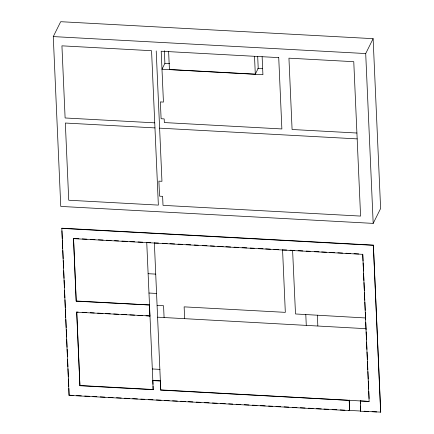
<?xml version="1.0" encoding="UTF-8"?>
<svg xmlns="http://www.w3.org/2000/svg" width="434" height="434" viewBox="0 0 434 434"><rect width="100%" height="100%" fill="white"/><g stroke="black" fill="none" stroke-linecap="round" stroke-linejoin="round"><path stroke-width="0.65" d="M53.273 36.586L60.695 21.7L373.126 38.669L380.613 208.504L373.186 223.391L60.76 206.421L53.273 36.586L365.705 53.556L373.126 38.669M349.571 410.613L349.213 400.148L349.571 410.613L69.077 395.379L61.812 228.197L373.37 245.118L380.726 412.11L360.654 411.215L360.296 400.75L360.437 403.962M76.2 301.191L73.536 238.445L76.2 301.191L149.497 304.977L76.292 301.001M164.34 50.718L164.898 63.375L161.985 69.218L262.923 74.697L262.131 56.713M153.077 386.255L153.126 389.689L79.921 385.717L76.682 312.176L78.12 312.057M69.077 395.379L68.876 388.43M146.643 242.611L150.555 242.628M79.921 385.717L76.775 311.986M154.276 243.024L158.421 243.056M168.625 51.63L169.417 69.511L255.3 74.176L258.214 68.333L257.688 56.415M76.682 312.176L149.98 315.963L145.949 315.74M153.126 389.689L152.817 380.412L160.45 380.83L160.759 390.106L349.12 400.338M160.759 390.106L154.368 242.834M282.469 249.984L286.619 250.017M292.608 250.537L295.505 313.966L365.45 317.959M360.198 400.94L369.128 401.423L362.743 254.15L363.041 260.921M380.634 412.3L373.37 245.118M365.927 328.684L157.645 317.178M360.654 411.215L360.518 405.888M369.128 401.423L160.851 389.916M164.898 63.375L169.607 63.63M257.763 68.42L262.472 68.675M356.911 133.021L292.087 129.5L288.941 58.167L353.77 61.688L360.573 216.083L163.016 205.353L162.62 196.336L159.549 196.168L158.887 181.13L161.953 181.298L156.213 50.957M154.737 122.844L65.111 117.977L61.932 45.836L151.558 50.707L158.361 205.103L68.735 200.231L65.333 123.034L154.96 127.905M159.614 128.155L357.171 138.885M61.72 228.387L373.273 245.308M74.209 238.483L78.907 238.738M82.265 238.917L86.968 239.172M90.326 239.356L95.024 239.611M98.382 239.796L103.086 240.051M106.444 240.23L111.142 240.485M114.5 240.669L118.531 240.886M121.889 241.071L127.265 241.364M129.95 241.51L134.648 241.765M138.007 241.944L142.71 242.199M162.468 243.273L167.188 243.534M169.889 243.68L174.609 243.935M177.983 244.12L182.709 244.375M186.083 244.559L190.803 244.814M194.177 244.998L198.224 245.215M202.277 245.438L206.996 245.693M210.371 245.877L214.418 246.094M217.792 246.279L223.19 246.572M225.892 246.718L230.611 246.979M233.986 247.158L238.711 247.418M242.08 247.597L246.805 247.857M250.179 248.036L254.226 248.259M258.273 248.481L262.999 248.736M265.695 248.883L270.42 249.138M273.794 249.322L278.514 249.577M289.999 250.201L294.724 250.456M298.087 250.64L302.802 250.895M306.171 251.08L310.212 251.302M314.254 251.519L318.968 251.774M321.659 251.921L326.373 252.176M329.742 252.36L334.457 252.615M337.826 252.8L342.54 253.055M345.903 253.239L350.618 253.494M353.987 253.678L358.701 253.933M73.444 238.635L362.65 254.34M148.119 273.702L155.746 274.114M148.971 293.037L156.603 293.449M157.13 305.395L163.564 305.742L164.085 317.531M82.151 312.279L86.849 312.534M90.207 312.713L94.238 312.936M97.596 313.115L102.966 313.408M105.657 313.554L110.355 313.809M113.713 313.994L118.417 314.249M121.775 314.428L126.473 314.683M129.831 314.867L134.535 315.122M137.893 315.306L142.591 315.561M152.312 368.965L159.945 369.377M152.725 380.602L160.358 381.014M80.019 385.528L153.218 389.504M69.174 395.19L73.227 395.412M76.606 395.591L81.337 395.851M84.717 396.036L89.447 396.291M92.827 396.475L96.885 396.692M100.265 396.877L104.995 397.137M108.375 397.316L113.106 397.577M116.486 397.761L121.216 398.016M124.596 398.2L129.327 398.455M132.706 398.64L137.437 398.895M140.817 399.079L144.869 399.302M148.249 399.486L152.985 399.741M156.359 399.926L161.095 400.181M164.47 400.365L169.206 400.62M172.586 400.804L177.316 401.065M180.696 401.244L185.427 401.504M188.128 401.651L192.859 401.906M196.239 402.09L200.969 402.351M204.349 402.53L209.079 402.79M212.459 402.974L217.19 403.229M220.57 403.414L225.3 403.669M228.68 403.853L232.738 404.076M236.118 404.255L240.848 404.515M244.228 404.7L248.959 404.955M252.338 405.139L257.069 405.394M260.449 405.578L265.179 405.833M268.559 406.018L272.612 406.24M275.991 406.425L280.722 406.68M284.102 406.864L288.838 407.119M292.212 407.304L296.948 407.559M300.323 407.743L305.059 408.003M308.438 408.182L313.169 408.443M316.549 408.627L321.279 408.882M323.981 409.029L328.712 409.284M332.091 409.468L336.822 409.729M340.202 409.913L344.932 410.168M348.312 410.352L360.746 411.025M364.077 411.21L368.737 411.459M372.068 411.644L376.728 411.893M365.705 53.556L373.186 223.391M363.128 262.95L363.486 271.071M363.578 273.105L363.904 280.548M363.996 282.577L364.354 290.699M364.441 292.728L364.772 300.176M364.858 302.205L365.216 310.326M365.309 312.355L365.634 319.782M365.754 322.462L366.079 329.845M366.166 331.864L366.524 339.947M366.611 341.965L366.936 349.375M367.055 352.072L367.386 359.477M367.473 361.5L367.831 369.578M367.918 371.602L368.244 379.012M368.336 381.03L368.688 389.114M368.781 391.132L369.106 398.542M317.363 315.155L317.84 325.88M305.796 314.525L306.268 325.25M282.567 249.8L285.322 312.355L184.13 306.86L184.651 318.643M254.514 56.295L255.3 74.176M146.741 242.422L152.99 384.307M149.399 305.167L149.887 316.153M61.932 230.904L62.29 239.015M62.35 240.365L62.708 248.481M62.794 250.51L63.152 258.621M63.245 260.65L63.57 268.087M63.69 270.789L64.02 278.227M64.107 280.255L64.433 287.693M64.552 290.395L64.883 297.832M64.97 299.861L65.328 307.977M65.388 309.328L65.746 317.438M65.838 319.467L66.196 327.583M66.283 329.612L66.608 337.044M66.7 339.073L67.058 347.189M67.145 349.218L67.476 356.65M67.596 359.357L67.921 366.795M68.013 368.824L68.366 376.934M68.458 378.963L68.784 386.401M278.731 57.614L161.193 51.228L163.434 102.082L160.368 101.914L161.106 118.737L164.177 118.905L164.334 122.562L281.872 128.947L278.731 57.614"/></g></svg>
